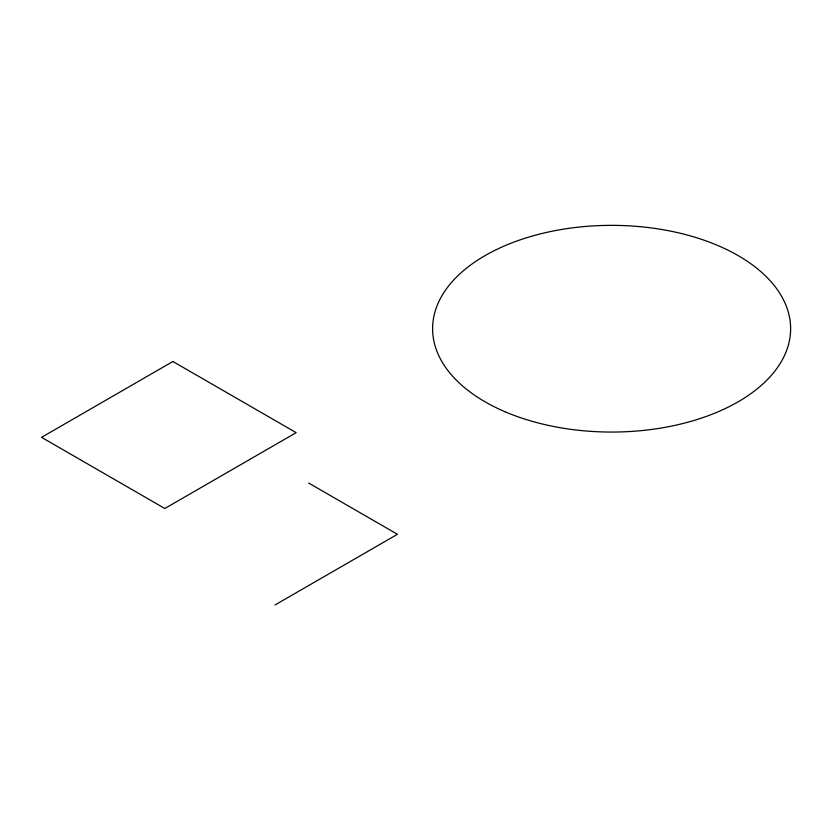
<?xml version="1.0" encoding="UTF-8"?>
<svg xmlns="http://www.w3.org/2000/svg" width="831" height="831" viewBox="0 0 831 831"><rect width="100%" height="100%" fill="white"/><g stroke="black" fill="none" stroke-linecap="round" stroke-linejoin="round"><path stroke-width="1.25" d="M275.03 604.968L397.436 534.291L308.665 483.04M172.9 361.495L41.55 437.335L164.818 508.499L296.168 432.66L172.9 361.495M504.988 411.729A179.018 103.356 0 0 0 789.45 340.513A179.018 103.356 0 0 0 540.379 233.885A179.018 103.356 0 0 0 504.988 411.729"/></g></svg>
